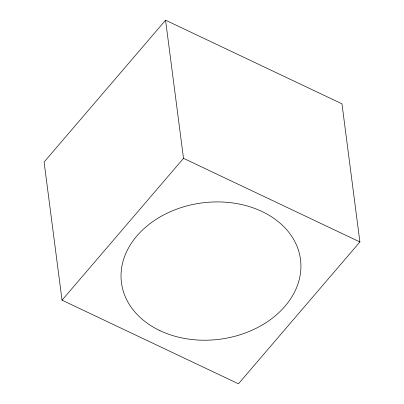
<?xml version="1.0" encoding="UTF-8"?>
<svg xmlns="http://www.w3.org/2000/svg" width="404" height="404" viewBox="0 0 404 404"><rect width="100%" height="100%" fill="white"/><g stroke="black" fill="none" stroke-linecap="round" stroke-linejoin="round"><path stroke-width="0.61" d="M165.564 20.2L44.097 162.039L62.034 300.177L238.436 383.8L359.903 241.961L341.966 103.823L165.564 20.2L183.507 158.338L62.034 300.177M183.507 158.338L359.903 241.961M159.954 330.644A90.269 68.746 -7.4 0 0 300.642 271.7A90.269 68.746 -7.4 0 0 172.316 210.868A90.269 68.746 -7.4 0 0 159.954 330.644"/></g></svg>
